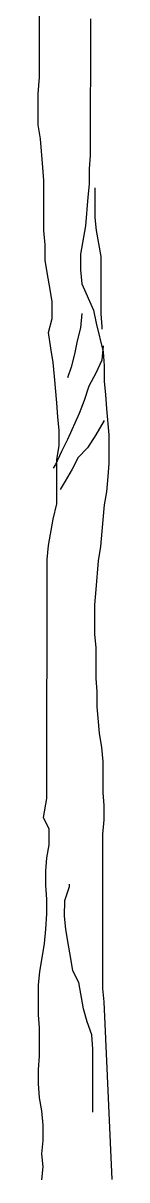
# Model space of a CAD drawing. Extents: x 0 to 95, y 0 to 189.
# Drawn here: x 45.4 to 49.7, y 0 to 66.8 of the extents above; entities that cross this region are included whole.
import ezdxf

# ---------------------------------------------------------------- set-up
doc = ezdxf.new("R2010")
doc.units = 0
doc.header["$LTSCALE"] = 150
doc.header["$MEASUREMENT"] = 0
doc.layers.get('0').update_dxf_attribs({"linetype": 'CONTINUOUS'})

# ---------------------------------------------------------------- blocks, each defined once
blk = doc.blocks.new('A$C18592984')
for points in [[(45.663, 0), (45.732, 0.755), (45.664, 1.51), (45.733, 2.265), (45.734, 3.158), (45.666, 3.981), (45.53, 4.737), (45.462, 5.56), (45.463, 6.384), (45.532, 7.139), (45.533, 8.787), (45.465, 9.542), (45.467, 11.258), (45.536, 12.013), (45.812, 13.66), (45.882, 14.484), (45.951, 15.376), (45.952, 16.2), (45.884, 17.024), (45.885, 17.848), (45.954, 18.603), (46.092, 19.358), (46.093, 20.25), (45.75, 20.937), (45.957, 22.035), (45.97, 35.833), (46.039, 36.656), (46.315, 38.166), (46.522, 39.058), (46.524, 41.598), (46.663, 42.422), (46.663, 43.314), (46.595, 44.069), (46.528, 44.893), (46.392, 46.404), (46.324, 47.227), (46.187, 48.051), (46.051, 48.944), (46.257, 49.767), (46.258, 50.728), (46.122, 51.552), (45.985, 52.307), (45.849, 53.131), (45.849, 54.024), (45.782, 54.848), (45.784, 57.731), (45.716, 58.486), (45.58, 60.133), (45.444, 60.957), (45.446, 62.742), (45.515, 63.703), (45.521, 69.744)], [(48.47, 67.064), (48.463, 59.17), (48.393, 58.415), (48.392, 57.522), (48.323, 56.767), (48.184, 55.12), (47.908, 53.473), (47.907, 52.58), (47.975, 51.756), (48.66, 50.246), (48.797, 49.49), (49.207, 47.843), (49.275, 47.019), (49.274, 46.126), (49.342, 45.371), (49.41, 44.547), (49.546, 43.037), (49.545, 41.39), (49.475, 40.635), (49.406, 39.742), (49.268, 38.987), (49.129, 37.477), (49.06, 36.585), (48.922, 35.761), (48.783, 34.114), (48.713, 33.222), (48.712, 31.505), (48.78, 30.75), (48.778, 28.965), (48.846, 28.21), (48.845, 27.318), (48.981, 25.808), (49.118, 24.984), (49.186, 24.16), (49.184, 22.375), (49.252, 21.62), (49.251, 20.796), (49.182, 19.973), (49.174, 11.049), (49.242, 10.294), (49.717, 0.03)], [(48.736, 57.316), (48.734, 55.6), (48.802, 54.845), (49.075, 53.334), (49.072, 50.039), (49.14, 49.284), (49.14, 49.147)], [(47.974, 50.04), (47.904, 49.217), (47.698, 48.462), (47.56, 47.707), (47.353, 46.952), (47.147, 46.334)], [(49.208, 48.186), (49.138, 47.362), (48.794, 46.607), (48.382, 45.853), (48.106, 45.029), (47.831, 44.274), (47.143, 42.765), (46.8, 42.079), (46.456, 41.324), (46.318, 41.118)], [(49.272, 43.861), (48.791, 43.038), (48.31, 42.283), (47.76, 41.734), (47.416, 41.048), (47.004, 40.362), (46.729, 39.882)], [(48.618, 3.91), (48.621, 7.548), (48.553, 8.372), (48.28, 9.127), (48.074, 9.883), (47.801, 11.393), (47.459, 12.08), (47.322, 12.904), (47.185, 13.659), (47.049, 14.483), (46.981, 15.238), (46.982, 16.13), (47.257, 16.954), (47.257, 17.091)]]:
    blk.add_lwpolyline(points)

msp = doc.modelspace()

# ---------------------------------------------------------------- block references
msp.add_blockref('A$C18592984', (0, 0))

doc.saveas('drawing.dxf')
